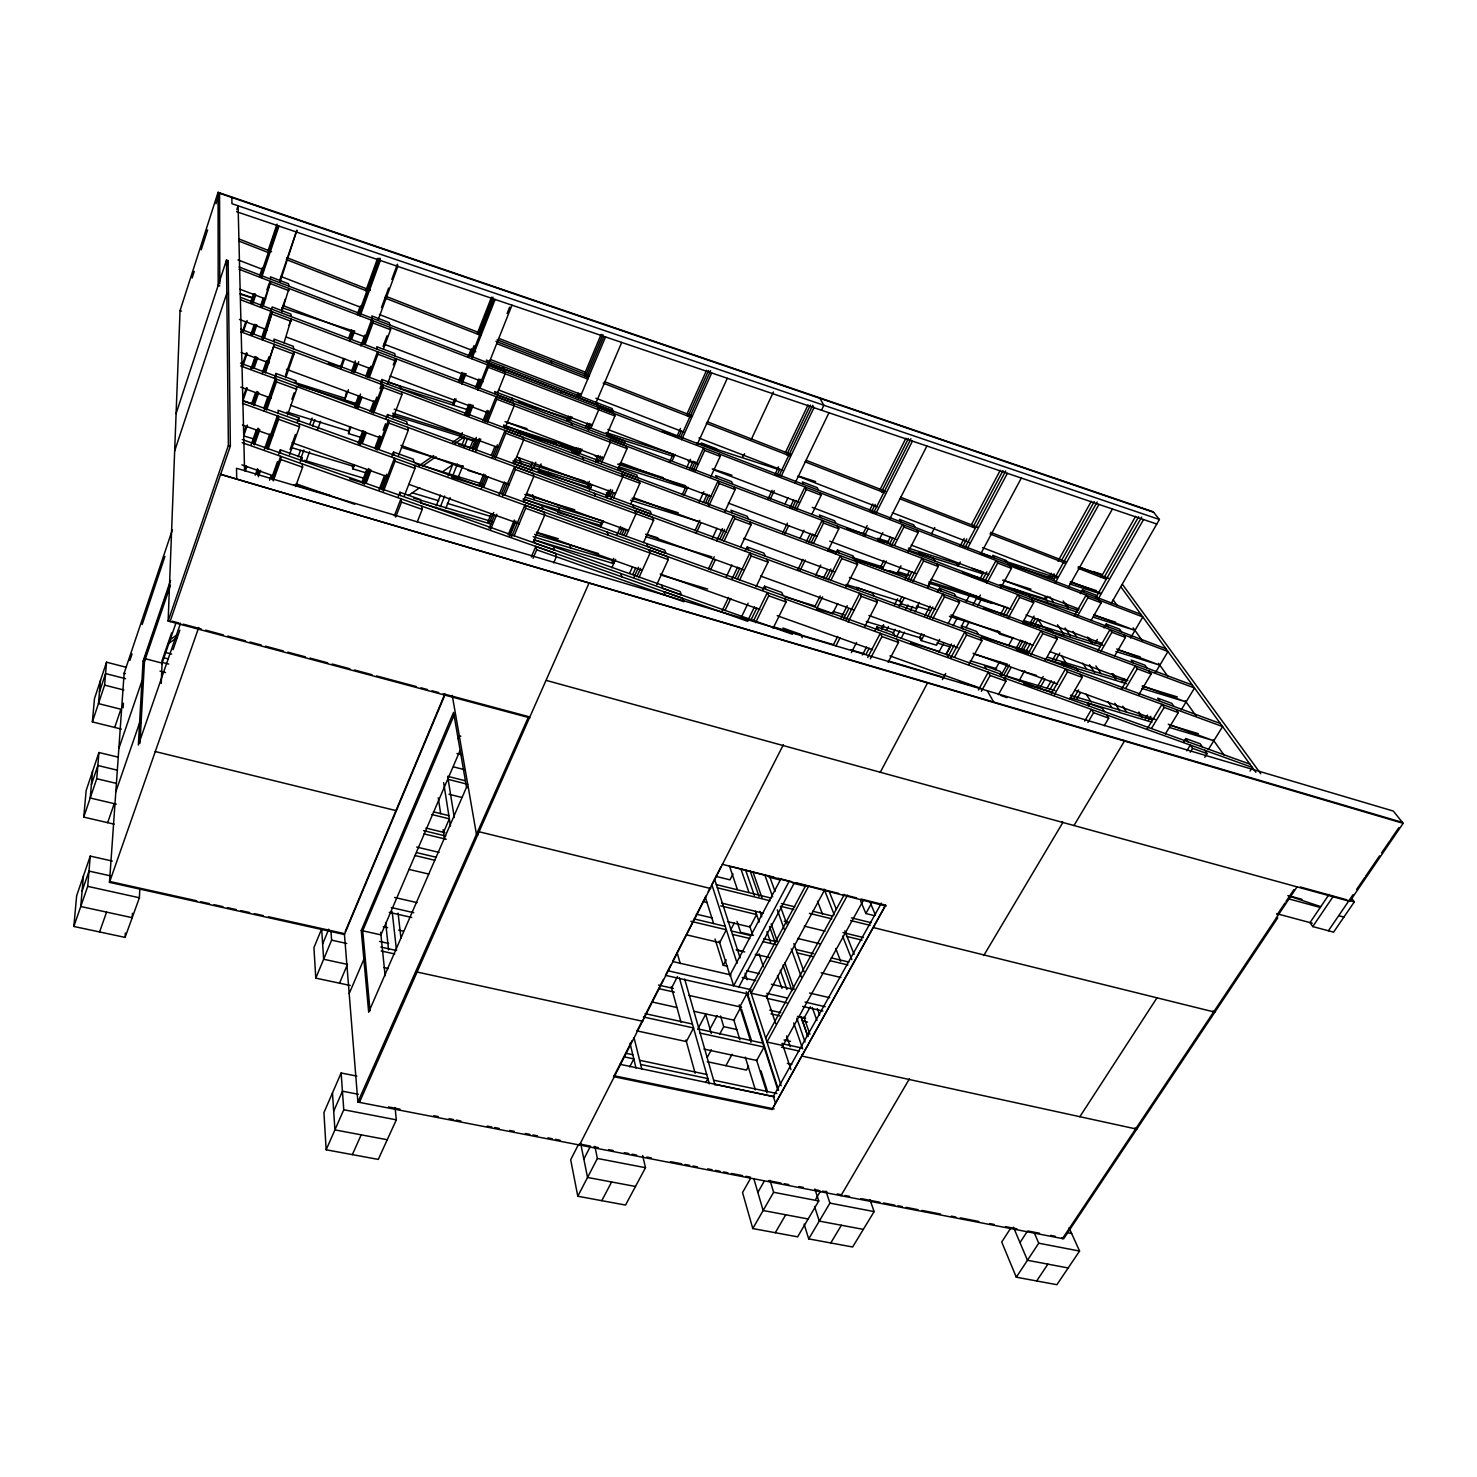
<?xml version="1.0" encoding="UTF-8"?>
<svg xmlns="http://www.w3.org/2000/svg" width="1477" height="1477" viewBox="0 0 1477 1477"><rect width="100%" height="100%" fill="white"/><g stroke="black" fill="none" stroke-linecap="round" stroke-linejoin="round"><path stroke-width="1.5" d="M170.077 620.635L170.058 621.595L230.357 446.036L228.123 260.635L226.479 260.1L176.077 413.652M529.929 717.877L168.138 621.078L180.046 310.65L218.079 192.305L1153.168 511.744L1159.39 519.498L1111.369 603.096M161.251 683.426L162.101 663.118L144.635 658.576L139.983 743.208M155.177 751.516L395.947 810.596M112.27 861.073L90.263 856.106L76.638 895.745L73.85 926.467L125.083 937.397L139.392 897.758L139.817 889.043M132.432 913.284L132.191 917.679L80.755 906.509L83.414 876.027M170.538 580.424L143.066 661.179L138.358 745.054L180.545 623.22M125.083 937.397L125.342 933.021M123.089 707.778L123.403 703.218M444.965 694.818L344.455 934.535L109.483 882.36L124.123 673.254L172.329 529.966M73.85 926.467L87.715 886.366L90.263 856.106M114.135 824.166L83.746 817.113L96.743 778.711L98.941 752.513L118.234 757.184M121.372 729.103L92.368 721.902L104.609 685.125L106.529 662.194L126.357 667.327M92.534 771.585L90.226 798.005L116.314 804.153M100.473 680.472L98.461 703.606L120.892 709.237L114.708 727.441M83.746 817.113L86.164 790.453L98.941 752.513M92.368 721.902L94.491 698.566L106.529 662.194M192.158 277.953L194.262 271.399M201.223 249.761L207.611 229.914M216.03 203.752L219.556 192.804L219.815 283.676M236.837 209.66L238.092 205.801L244.573 470.665M226.701 264.955L228.123 260.635M174.655 451.002L226.812 293.277L228.51 293.831M99.476 691.938L105.569 673.567L125.582 678.7M129.865 660.496L132.062 653.942M142.161 624.531L164.926 556.404M250.647 302.453L253.582 293.757M259.454 276.347L262.389 267.632M268.242 250.241L277.03 224.135M251.478 302.527L254.413 293.794M260.284 276.365L277.178 226.239M242.708 330.977L245.662 322.244M252.29 302.582L255.226 293.849M261.134 276.384L278.064 226.166M243.465 331.236L247.084 320.509M252.881 303.339L255.779 294.754M261.577 277.584L278.95 226.092M91.389 784.675L97.851 765.492L117.311 770.182M250.665 335.113L254.321 324.312M260.912 304.89L263.109 298.409M251.478 335.334L255.152 324.534M261.023 307.234L263.958 298.576M266.894 289.935L269.109 283.436M242.726 363.748L246.401 352.911M252.29 335.574L255.983 324.755M261.872 307.419L270.697 281.424L263.46 305.425M242.782 366.204L247.213 353.188M253.859 333.654L256.813 324.958M144.266 659.647L158.353 618.309M162.045 607.416L168.71 587.828M170.483 585.187L144.469 661.548L143.066 661.179M118.862 748.433L141.977 680.768L143.398 681.137M279.799 280.132L296.895 230.135L279.947 282.347M250.776 369.49L255.189 356.548M261.835 337.144L264.789 328.522M252.327 367.736L256.038 356.917M261.946 339.636L272.174 306.958L290.914 314.084L291.098 316.54M242.782 398.421L246.493 387.602M253.158 368.124L256.869 357.305M262.814 339.987L272.451 311.85L264.401 338.159M247.305 388.045L242.837 401.061L251.256 403.646M254.007 368.53L257.718 357.674M168.138 621.078L228.381 445.445L226.479 260.1M281.609 309.782L285.283 299.111M115.815 791.801L139.613 722.77L141.072 723.139M82.084 891.129L89.008 871.079L111.237 876.046M281.756 312.127L288.957 288.44M161.879 661.142L171.609 632.931M161.75 664.115L176.003 622.814M251.681 403.793L255.392 393.011M262.094 373.607L266.562 360.665M107.673 822.652L114.227 803.654M252.512 404.366L256.998 391.405M263.7 371.946L268.925 356.825M243.631 433.075L245.865 426.576M253.361 404.938L257.847 391.94M264.586 372.462L274.297 344.326L265.454 372.979M247.453 425.044L243.705 435.881L254.561 439.167M254.192 405.51L258.697 392.494M173.031 649.732L179.825 630.144M289.067 325.383L291.283 318.995L284.046 342.812M251.164 444.706L256.426 429.604M263.94 408.003L267.706 397.221M274.464 377.78L275.977 373.459L295.991 380.844L296.212 383.632M252.752 443.322L258.032 428.164M264.069 410.864L276.144 376.247L275.977 373.459M244.536 470.092L246.05 465.753M253.601 444.079L258.9 428.902M265.712 409.406L276.291 379.054L276.457 381.86L266.599 410.108M245.367 470.923L246.881 466.566M254.469 444.854L259.767 429.659M285.541 375.029L293.775 351.581L293.978 354.222L285.726 377.724M109.483 882.36L198.73 627.503M255.244 475.206L257.533 468.707M264.383 449.248L269.719 434.09M256.869 473.988L258.401 469.649M266.045 447.974L277.491 415.443M257.755 474.948L259.287 470.609M266.949 448.879L278.433 416.292L278.599 419.302L268.094 449.1M258.346 476.757L260.598 470.369M99.568 931.95L106.584 912.121M291.892 399.252L294.163 392.845M287.553 414.926L296.637 389.263L296.434 386.439M269.534 480.247L271.085 475.908M278.802 454.196L280.353 449.857L301.843 457.464L302.083 460.695M271.454 478.585L277.51 461.581M272.359 479.748L280.722 456.301L280.907 459.55L273.282 480.911M297.283 422.053L298.816 417.788L278.082 410.292L278.248 413.283M290.083 449.47L295.437 434.496M289.529 454.694L299.499 426.835L299.277 423.807M298.169 456.799L300.496 450.337M309.819 424.49L312.145 418.028M300.773 458.608L303.911 449.931M312.533 426.078L314.878 419.579M300.293 461.747L301.843 457.464M348.535 338.491L351.674 329.833M357.176 314.675L360.314 306.016M365.798 290.858L377.577 258.364M295.566 486.542L302.582 467.194L302.323 463.944M349.624 338.621L351.988 332.103M358.283 314.749L378.74 258.346M305.665 462.486L309.598 451.648M317.444 429.992L320.583 421.333M340.467 366.979L343.569 358.468M349.754 341.427L353.612 330.774M359.797 313.733L379.903 258.327L380.291 260.487L360.13 315.986M340.762 369.342L344.639 358.671M351.6 339.47L354.702 330.922M351.452 371.613L355.366 360.905M360.85 345.913L364.764 335.205M352.56 371.909L355.699 363.324M362.77 344.012L372.204 318.257L371.816 315.93L389.319 322.669L389.743 325.014M346.578 391.534L344.51 400.489L356.326 404.2M353.668 372.204L356.825 363.6M363.914 344.252L372.573 320.601L372.942 322.965L365.041 344.51M344.51 400.489L348.461 389.725M354.775 372.499L358.726 361.736M381.491 307.548L388.636 288.07M391.811 279.411L397.387 264.272L397.811 266.432L378.278 319.567M354.646 406.452L358.597 395.781M365.687 376.58L368.844 368.05M355.772 406.913L360.517 394.082M366.85 376.986L370.801 366.296M349.772 426.65L348.517 433.592L360.683 437.34M356.917 407.375L360.886 396.667M368.013 377.392L377.521 351.711L377.927 354.222L369.176 377.817M348.517 433.592L350.898 427.148M358.062 407.855L362.031 397.128M383.078 346.412L387.011 335.833M383.485 348.812L390.574 329.74L390.15 327.377M358.117 443.358L362.88 430.582M370.044 411.437L374.013 400.802M380.364 383.78L381.952 379.515L400.562 386.494L401.042 389.153M359.262 444.005L364.044 431.21M371.225 412.028L376.801 397.091M379.995 388.562L382.377 382.174L381.952 379.515M360.425 444.651L365.225 431.838M372.407 412.6L382.801 384.851L383.245 387.528L373.607 413.209M367.422 473.268L352.763 468.837L354.369 464.553M362.4 443.155L366.407 432.466M393.27 364.893L395.651 358.579L396.094 361.09L387.38 384.315M361.847 482.536L366.665 469.778M374.696 448.546L379.515 435.789M385.94 418.803L387.546 414.557L406.766 421.628L407.264 424.471M363.028 483.367L368.659 468.467M375.915 449.322L380.752 436.546M383.171 430.158L385.571 423.77M364.21 484.216L369.878 469.298M377.133 450.097L388.451 420.243L388.913 423.105L379.183 448.75M366.222 482.942L371.078 470.111M393.196 417.677L401.984 394.525L401.504 391.83M378.887 490.253L384.574 475.391M391.885 456.282L393.51 452.036L413.375 459.218L413.911 462.264M380.955 489.127L386.66 474.228M382.229 490.106L394.488 458.128L394.987 461.212L383.503 491.102M398.568 455.433L408.261 430.213L407.763 427.333M398.273 496.494L399.935 492.247L420.483 499.54L421.056 502.808M394.341 515.861L400.969 498.783L401.504 502.088L395.67 517.061M404.366 495.737L415 468.412L414.465 465.329M458.719 380.955L462.079 372.352M467.969 357.323L471.329 348.72M477.219 333.691L491.527 297.172M459.956 381.528L463.261 373.09M469.871 356.215L474.006 345.673M478.973 333.027L493.023 297.172M454.694 398.661L453.033 402.889L453.568 405.27L456.061 398.938M461.322 381.768L464.646 373.312M471.274 356.419L493.669 299.369M461.876 384.112L466.049 373.533M471.865 358.726L495.127 299.462M417.234 522.027L422.219 509.399L421.647 506.094M464.757 414.612L468.911 404.126M475.557 387.362L478.88 378.961M466.16 415L470.332 404.495M476.997 387.694L480.32 379.294M507.109 313.493L509.62 307.179M467.581 415.388L471.754 404.864M477.606 390.131L487.632 364.874L504.469 371.336L505.152 373.755L497.417 393.011M489.367 362.087L511.965 305.185M475.52 441.549L460.621 436.878L462.301 432.669M469.003 415.794L473.194 405.252M479.896 388.377L488.278 367.293L487.632 364.874M436.25 505.799L440.497 495.109M448.159 475.871L452.424 465.181M462.172 444.503L464.664 438.207M440.423 506.629L444.669 495.977M452.313 476.813L457.408 464.036M464.221 447.014L467.618 438.484M445.814 508.254L450.079 497.62M457.741 478.474L462.855 465.717M469.668 448.713L473.083 440.201M472.16 447.789L476.332 437.377M483.016 420.723L487.188 410.311M472.769 450.448L476.96 440.017M484.493 421.24L488.684 410.791M475.059 448.916L479.268 438.466M485.988 421.739L496.069 396.667L513.405 403.221L514.125 405.787L505.485 427.001M475.686 451.574L480.745 439.02M487.484 422.256L496.752 399.233L496.069 396.667M479.342 484.733L483.681 474.08M491.472 454.898L494.943 446.368M480.856 485.416L485.213 474.745M492.155 457.667L497.361 444.854M481.336 488.665L486.431 476.203M494.038 457.501L505.042 430.49L522.913 437.137L523.67 439.888L514.975 460.953M483.699 487.355L487.945 476.942M495.589 458.202L505.762 433.223L505.042 430.49M487.742 522.249L491.232 513.756M499.097 494.684L504.34 481.964M489.312 523.116L493.687 512.501M501.571 493.392L505.965 482.776M489.127 528.268L494.407 515.51M502.309 496.364L514.605 466.566L533.031 473.305L533.862 476.24L524.206 499.3M490.715 529.172L496.881 514.254M504.802 495.072L515.381 469.501L514.605 466.566M322.651 943.951L328.762 929.181M350.234 985.473L315.783 978.125L331.605 940.147L330.977 931.47M530.594 466.492L532.366 462.227M534.028 466.529L535.8 462.283M508.18 534.803L514.365 520.033M509.288 534.914L514.55 522.341M509.842 535.856L516.045 521.049M345.267 931.507L444.817 694.005M539.345 468.191L541.117 463.944M511.522 536.908L524.833 505.134L543.85 511.965L544.736 515.085L533.197 542.225M514.088 535.856L525.664 508.254L524.833 505.134M584.449 374.106L601.139 334.393M566.762 420.354L568.534 416.182M576.455 397.331L578.209 393.159M585.261 376.413L602.893 334.54M568.423 420.65L570.196 416.459M578.135 397.59L579.907 393.399M603.761 336.793L586.978 376.617L587.754 379.054L496.715 343.606M570.085 420.945L571.857 416.754M579.833 397.848L605.533 336.941M361.256 930.473L453.568 712.394L466.529 787.241L368.678 1012.207L361.256 930.473L380.937 934.867L460.03 750.556M339.525 983.184L347.483 964.407L323.648 959.238L321.654 928.941L313.936 947.625L315.783 978.125M362.714 930.787L454.196 714.923M575.051 451.814L576.805 447.697M585.594 427.093L587.348 422.976M595.877 403.092L621.706 342.424M531.295 556.995L535.8 546.435L555.444 553.358L556.386 556.7L553.69 562.94M576.75 452.276L578.504 448.159M587.311 427.518L589.065 423.382M533.068 558.251L536.686 549.795L535.8 546.435M577.581 454.805L580.221 448.602M588.16 430.01L590.818 423.807M458.11 738.574L459.292 735.786L460.842 736.192M349.181 993.615L363.877 959.256L365.354 959.57M458.128 738.703L459.31 735.915M580.166 453.217L581.938 449.063M590.782 428.367L598.757 409.72L597.871 407.264L613.989 413.505L614.912 415.96L606.733 434.903M595.84 460.141L597.65 455.931M595.803 461.839L598.517 455.525M587.569 485.564L589.397 481.354M597.594 462.375L600.345 456.042M588.437 488.259L590.265 484.031M600.327 460.787L602.154 456.559M590.228 488.832L592.074 484.604M601.25 463.427L610.426 442.269L609.484 439.648L626.063 445.962L627.042 448.583L617.921 469.372M443.506 832.345L449.359 818.849L431.709 814.492M356.806 1076.105L341.132 1073.004L323.925 1112.624L326.159 1149.789L378.278 1159.408L396.316 1119.843L395.079 1107.51M333.691 1111.221L342.442 1091.189L358.283 1094.272M606.087 496.401L608.819 490.161M607.047 497.731L610.703 489.404M609.835 496.364L612.586 490.106M610.795 499.171L613.546 492.893M326.159 1149.789L343.772 1109.744L341.132 1073.004M600.696 527.123L603.465 520.846M613.601 497.804L622.814 476.868L621.817 474.08L638.876 480.487L639.91 483.274L630.771 503.842M1276.442 917.586L1277.716 917.937L1063.625 1238.815L357.877 1102.082L528.231 717.434M617.054 534.674L620.709 526.458M619.989 533.769L622.74 527.566M621.909 534.674L624.679 528.471M611.829 562.534L613.693 558.398M623.866 535.616L626.636 529.394M611.866 567.759L615.614 559.377M625.823 536.539L636.033 513.701L634.962 510.747L652.52 517.227L653.628 520.199L643.492 542.613M352.338 1154.626L361.2 1134.834M676.761 436.749L680.491 428.441M687.008 413.911L706.578 370.302M678.7 437.044L681.506 430.822M688.042 416.256L708.591 370.505M669.413 462.356L673.161 454.03M680.639 437.358L710.622 370.69M672.275 460.621L675.081 454.362M681.672 439.758L711.711 372.979M629.682 573.168L632.451 567.057M632.821 574.313L635.608 568.165M633.891 577.489L638.544 567.242M636.845 576.584L640.593 568.368M686.694 467.637L690.479 459.329M697.089 444.78L727.293 378.278M638.876 577.747L650.12 553.026L648.994 549.869L667.087 556.423L668.269 559.598L656.767 584.615M689.353 469.335L693.045 461.23M691.347 469.834L695.039 461.71M682.208 494.74L685.919 486.616M693.341 470.332L703.55 447.956L704.658 450.448L720.167 456.411L710.585 477.182M684.183 495.293L687.894 487.133M695.353 470.831L704.658 450.448M699.101 502.106L703.883 491.73M703.292 502.512L707.132 494.241M705.378 503.122L709.218 494.832M694.965 530.741L699.784 520.347M707.483 503.731L718.062 480.874L719.244 483.514L735.158 489.552L724.635 512.021M696.073 533.474L700.892 523.08M708.609 506.426L719.244 483.514M744.63 453.734L742.433 457.261M751.35 439.315L773.431 391.996M712.209 538.57L716.991 528.36M716.64 540.822L722.382 528.581M719.742 539.567L724.542 529.357M708.406 569.033L714.203 556.755M721.902 540.379L733.478 515.805L734.715 518.63L751.091 524.741L740.549 546.859M710.548 569.9L715.385 559.654M724.081 541.191L734.715 518.63M726.186 577.045L731.927 564.971M774.65 475.114L778.582 466.843M785.469 452.387L808.085 404.883M776.828 475.446L779.801 469.243M786.687 454.768L810.356 405.123M768.151 498.598L772.102 490.309M779.025 475.816L812.645 405.363L813.956 407.689L781.222 476.166M731.853 579.224L737.614 567.15M745.313 551.032L747.233 547.007L763.96 553.155L765.308 556.146M770.311 498.986L774.28 490.696M735.048 578.209L739.866 568.128M721.791 611.552L728.567 597.41M737.281 579.224L749.873 552.97L751.184 555.98L768.022 562.146L756.058 586.812M724.967 610.61L730.801 598.462M739.534 580.258L751.184 555.98M821.47 410.237L823.852 405.252L819.901 398.328M785.118 503.731L788.109 497.527M795.088 483.053L828.948 412.766M789.77 507.996L793.647 499.964M792.004 508.531L795.9 500.5M741.122 617.663L748.082 603.262M782.552 533.215L787.426 523.172M794.257 509.085L804.983 486.967L806.276 489.515L821.175 495.238L812.092 513.774M784.767 533.825L788.681 525.775M796.509 509.657L806.276 489.515M748.507 619.14L754.507 606.789M762.52 590.32L764.532 586.203L781.721 592.425L783.161 595.6M750.851 620.303L756.889 607.933M753.215 621.485L767.338 592.572L768.742 595.766L786.059 602.007L773.025 628.39M755.596 622.666L768.742 595.766M799.999 538.477L804.023 530.243M806.331 541.597L810.356 533.419M808.676 542.262L812.701 534.065M797.875 569.605L802.934 559.34M811.021 542.927L822.154 520.347L823.538 523.043L838.807 528.821L827.785 550.976M800.202 570.325L805.279 560.041M813.402 543.591L823.538 523.043M815.747 575.144L820.769 565.082M823.409 578.135L827.415 570.104M835.447 554.078L837.459 550.053L853.023 555.887L854.518 558.731M825.828 579.002L830.868 568.959M815.156 606.013L820.197 595.951M828.265 579.87L840.376 555.721L841.835 558.583L857.509 564.436L846.044 587.052M822.615 596.856L816.541 608.949L832.511 613.767L837.717 603.502M830.702 580.738L841.835 558.583M869.695 510.174L872.796 504.008M880.052 489.625L905.918 438.207M871.079 512.63L875.215 504.395M881.455 492.026L908.429 438.484M863.085 533.64L867.165 525.572M873.258 513.461L910.94 438.761M864.433 536.151L868.531 528.064M875.676 513.904L912.435 441.106M878.704 540.693L882.803 532.625M889.985 518.538L926.891 446.017M840.967 617.995L847.226 605.718M843.515 618.992L848.74 608.746M833.471 644.655L837.681 636.439M846.063 620.008L859.706 593.311L861.276 596.339L877.375 602.247L864.876 626.433M578.301 1144.841L570.676 1159.74L577.802 1196.241L625.546 1205.066L645.504 1167.698L642.643 1155.568M613.472 1077.028L632.138 1040.546M637.325 1030.392L642.495 1020.256L642.772 1021.309L417.234 972.069L417.086 971.017M643.547 1018.225L663.376 979.417M670.687 965.127L665.462 975.337L748.728 994.169M672.773 961.047L706.172 895.708M708.258 891.628L710.345 887.548L710.677 888.545L479.397 831.828L479.231 830.812M711.397 885.498L720.776 867.147M887.197 543.241L890.262 537.259M835.964 645.8L840.025 637.898M848.112 622.057L861.276 596.339M889.671 543.831L892.736 537.85M883.948 560.411L880.883 566.393L882.304 569.033L896.927 573.611L900.97 565.783M891.129 546.416L902.392 524.446L903.887 527.031L918.196 532.514L908.06 552.084M882.304 569.033L886.422 561.038M894.637 545.031L903.887 527.031M629.682 1066.911L633.818 1058.898L624.919 1057.015M671.555 988.021L677.463 976.555M583.84 1159.094L589.674 1147.758M732.998 873.959L729.952 879.849L715.92 876.378M851.343 652.631L856.549 642.55M577.802 1196.241L597.391 1158.448L594.843 1146.281M862.365 655.031L866.556 646.981M874.901 630.901L877.006 626.876L893.437 632.821L895.117 636.033M866.076 654.256L869.215 648.2M905.124 579.224L909.352 571.101M881.344 628.814L883.468 624.734M881.677 629.442L883.8 625.362M894.416 604.979L897.628 598.813M931.562 533.677L934.756 527.547M907.709 579.926L911.955 571.784M867.682 657.505L880.292 633.301L881.972 636.532L898.496 642.477L888.083 662.268M901.819 596.93L899.696 600.991L901.21 603.779L916.165 608.395L919.322 602.413M910.312 580.627L922.017 558.214L923.587 560.946L938.246 566.485L927.741 586.443M870.359 658.76L881.972 636.532M886.329 630.679L888.452 626.617M899.087 606.253L901.21 602.191M730.543 930.215L734.364 922.885M901.21 603.779L904.404 597.668M912.934 581.347L923.587 560.946M893.087 633.393L895.228 629.331M905.881 609.004L908.004 604.942M727.533 966.327L723.268 965.349L726.149 959.865M896.613 636.809L899.825 630.734M910.478 610.426L912.62 606.364M601.785 1200.672L611.607 1181.988M901.192 638.193L904.404 632.119M915.094 611.847L918.288 605.755M927.907 587.514L930.048 583.452M697.698 1029.414L705.692 1014.256L711.305 1033.402M780.687 879.24L730.173 974.765L733.644 985.768L788.773 881.991M959.939 546.453L964.186 538.422M971.608 524.39L1000.28 470.24M924.787 615.946L930.03 606.05M937.36 592.203L939.464 588.252L954.4 593.846L956.081 596.708M962.524 546.915L966.789 538.883M973.177 526.827L1002.994 470.609M927.445 616.851L932.707 606.955M965.146 547.376L1005.708 470.96M710.012 1029.007L717.176 1015.548M921.703 633.651L919.58 637.621L921.186 640.575L936.547 645.209L939.667 639.375M930.141 617.792L942.788 593.976L944.468 596.856L959.478 602.468L948.012 623.829M960.272 561.962L958.13 565.986L956.598 563.476M967.767 547.856L1007.369 473.342M921.186 640.575L924.362 634.612M932.818 618.715L944.468 596.856M738.869 986.95L794.091 883.338M707.261 1057.44L711.342 1049.778M719.576 1034.38L723.712 1026.644L720.499 1015.973M981.559 552.306L1021.327 478.068M739.829 1006.852L746.9 993.67M805.537 885.831L747.584 993.892L778.582 1090.266M740.882 1007.074L733.866 1020.164L739.903 1039.753M808.658 886.108L751.147 993.19L766.748 996.735L824.775 889.652M705.766 1082.549L707.889 1078.598L640.649 1064.455M938.966 651.985L943.323 643.898M953.127 625.694L957.484 617.608M966.18 601.416L969.447 595.36M979.842 579.224L983.054 573.242M982.537 579.833L986.839 571.857M880.292 772.268L927.722 682.596M985.233 580.461L996.033 560.485L997.695 563.069L1011.45 568.368L1000.815 587.883M946.037 654.071L951.483 643.99M946.129 654.662L950.505 646.575M961.416 626.377L964.684 620.303M973.417 604.148L976.703 598.093L975.152 595.526M725.909 1065.692L732.094 1054.264M992.304 603.502L978.217 599.09L980.377 595.083M986.876 583.083L997.695 563.069M947.736 657.154L954.308 645.024M965.921 627.762L969.207 621.706M977.959 605.552L981.226 599.496M950.56 658.225L964.832 631.916L966.604 634.962L982.002 640.612L968.986 664.41M942.381 679.568L945.686 673.494M954.493 657.265L966.604 634.962M748.525 1066.283L746.457 1070.087L707.28 1061.705M765.695 1038.091L844.401 894.416M1000.668 614.137L1004.895 606.438M847.558 895.154L766.969 1042.024L782.976 1045.531L863.288 900.49M1003.437 614.967L1007.665 607.25M1006.206 615.798L1017.875 594.585L1019.647 597.336L1033.715 602.671L1022.675 622.555M1007.942 618.586L1019.647 597.336M978.402 689.999L988.242 672.22L990.125 675.469L1005.948 681.155L998.378 694.707M981.356 691.31L990.125 675.469M995.221 669.653L999.671 661.622M1008.588 645.541L1013.056 637.51M804.171 1017.911L810.338 1006.816M1049.095 577.249L1051.31 573.242M1057.975 561.242L1091.3 501.257M1051.882 577.729L1054.116 573.722M1061.908 559.709L1094.217 501.645M874.366 915.629L865.854 913.524L871.135 904.016M1053.581 580.221L1097.134 502.014M1000.538 676.3L1006.132 666.256M1016.194 648.2L1020.681 640.169M1029.617 624.106L1034.085 616.075M1003.862 674.952L1009.456 664.927M1018.41 648.865L1022.878 640.852M1031.832 624.789L1035.192 618.771M1046.085 599.2L1047.728 596.265M1055.28 582.732L1098.962 504.414M1005.431 677.592L1011.043 667.549M1020.016 651.486L1025.629 641.443M1034.602 625.362L1037.962 619.343L1040.916 620.266M881.4 903.13L773.339 1096.469L775.425 1103.042M1023.044 650.378L1027.438 642.532M1025.961 651.32L1030.355 643.474M861.017 899.013L885.628 905.179L772.065 1109.504L614.377 1076.807L614.137 1075.736M772.065 1109.504L885.628 905.179M1027.77 654.256L1040.99 630.661L1042.854 633.559L1057.274 638.95L1045.31 660.071M1068.609 587.015L1112.421 508.993M1030.688 655.234L1042.854 633.559M1019.056 680.749L1024.706 670.706M1080.352 593.699L1082.475 589.932L1095.657 595.009L1097.485 597.613M750.408 1178.646L742.543 1192.548L752.79 1228.55L797.617 1236.84L818.756 1200.967L814.879 1188.985M1074.296 615.946L1086.093 595.139L1087.921 597.76L1101.159 602.838L1091.041 620.543M1037.519 686.528L1043.205 676.521M1052.307 660.477L1055.723 654.459M1077.158 616.703L1087.921 597.76M1100.845 577.544L1135.628 516.304M1040.51 686.99L1045.033 679.032M1055.224 661.124L1059.747 653.148M1103.744 578.042L1138.638 516.728M1095.38 598.37L1141.647 517.153M757.849 1192.419L764.052 1181.526M1046.75 688.744L1051.31 680.749M1098.279 598.905L1143.549 519.553M1049.796 689.833L1054.375 681.82M1051.329 693.636L1065.489 668.878L1067.465 671.961L1082.235 677.371L1069.773 698.916M1054.338 694.855L1067.465 671.961M752.79 1228.55L773.616 1192.29L769.997 1180.289M1095.122 643.252L1097.337 639.393M1103.965 627.873L1106.181 624.033L1119.64 629.147L1121.578 631.898M1097.762 650.729L1110.002 629.534L1111.923 632.285L1125.456 637.418L1114.526 656.194M1073.982 697.882L1078.579 689.944M1100.753 651.597L1111.923 632.285M1076.955 698.769L1080.407 692.805M775.296 1232.704L785.727 1214.777M1130.551 637.99L1142.829 616.961L239.089 269.257M1084.672 721.09L1091.485 709.44L1093.589 712.708L1108.71 718.154L1104.224 725.742M1087.884 722.438L1093.589 712.708M815.821 1199.084L820.492 1191.127M1121.708 682.559L1124.015 678.645M1121.375 689.427L1135.259 665.869L1137.29 668.786L1151.137 673.955L1138.638 694.984M1125.696 688.448L1137.29 668.786M869.935 1199.675L874.126 1211.602L852.635 1246.994L808.713 1238.889L829.926 1203.109L825.975 1191.145M983.756 955.527L1062.868 822.467L1062.314 821.526M1155.236 672.921L1167.975 651.523L240.973 299.905M1073.964 825.532L1124.348 741.251L1123.757 740.328M830.776 1242.951L841.392 1225.245M1145.321 718.819L1147.574 715.053M1148.552 720.038L1150.805 716.271M1147.26 728.789L1161.993 704.326L1164.153 707.409L1178.314 712.616L1165.298 734.032M1151.635 728.161L1164.153 707.409M1181.286 709.809L1194.524 688.005L240.751 331.79M1183.446 742.377L1185.791 738.555L1200.192 743.762L1202.481 747.011M1186.788 750.833L1190.333 745.073L1192.604 748.359L1207.097 753.584L1204.789 757.313M1190.24 752.218L1192.604 748.359M1208.352 749.541L1222.605 726.573L240.585 365.945M1250.059 771.049L1252.348 767.431L242.431 403.313M1079.835 1116.741L1156.879 997.99M1010.194 1228.975L1001.72 1242.009L1016.287 1277.199L1056.886 1284.695L1079.576 1251.056L1069.053 1227.756M1019.979 1242.6L1027.401 1231.264M1016.287 1277.199L1038.737 1243.209L1034.509 1233.424M1277.125 914.798L1285.008 902.964M1286.005 901.487L1293.852 889.708M1297.046 886.865L1062.443 1238.649L1061.963 1237.597M1036.669 1280.965L1047.895 1264.146M1329.078 894.416L1310.007 922.608L1312.758 926.577L1333.583 932.153L1354.317 901.875L1351.603 898.164M1312.758 926.577L1333.177 896.465M1328.395 930.768L1353.006 894.73M1356.551 889.542L1364.711 877.596M1365.505 876.433L1379.592 855.811M1381.623 852.857L1389.839 840.819M1390.706 839.527L1398.793 827.711M546.508 680.472L1349.793 901.376L1403.15 823.317L1393.309 811.058L236.523 468.283L236.708 479.083M169.837 639.873L177.369 634.612M418.6 466.086L433.666 455.544M452.516 442.38L461.932 435.807M167.843 643.99L177.295 637.399M422.828 465.92L436.047 456.688M454.934 443.506L464.369 436.915M408.409 495.57L419.726 487.687M442.361 471.92L453.679 464.036M387.251 1139.746L334.928 1129.887L332.473 1092.925M635.479 1186.474L587.551 1177.446L580.627 1143.253M808.141 1218.987L763.147 1210.512L753.805 1178.609M863.325 1229.381L819.273 1221.091L814.547 1206.395M1068.185 1267.968L1027.457 1260.287L1013.444 1227.165M343.772 1109.744L396.316 1119.843M597.391 1158.448L645.504 1167.698M773.616 1192.29L818.756 1200.967M829.926 1203.109L874.126 1211.602M1038.737 1243.209L1079.576 1251.056M388.525 1106.938L399.935 1109.153M433.758 1115.726L438.263 1116.594M449.119 1118.698L453.605 1119.566M456.301 1120.083L460.806 1120.969M487.262 1126.102L491.749 1126.969M494.629 1127.523L499.134 1128.41M509.713 1130.459L514.199 1131.327M525.406 1133.505L529.911 1134.373M532.939 1134.964L537.462 1135.831M547.856 1137.844L552.343 1138.73M555.481 1139.339L560.005 1140.207M590.542 1146.134L579.279 1143.955L579.482 1145.044L783.345 744.759M593.809 1146.761L598.314 1147.647M608.561 1149.623L613.066 1150.509M624.328 1152.688L628.833 1153.555M632.138 1154.202L636.642 1155.088M646.852 1157.063L651.357 1157.931M670.466 1161.642L681.728 1163.821M685.143 1164.485L689.648 1165.353M693.008 1166.018L697.513 1166.885M707.668 1168.861L712.172 1169.729M715.551 1170.393L720.056 1171.261M723.435 1171.926L727.939 1172.793M731.337 1173.44L742.599 1175.637M745.959 1176.283L750.482 1177.169M768.502 1180.658L780.927 1183.077M784.269 1183.723L788.773 1184.591M798.946 1186.566L803.433 1187.434M814.676 1189.613L819.181 1190.48M822.56 1191.145L827.065 1192.013M837.164 1193.97L841.65 1194.856M845.102 1195.521L849.607 1196.388M860.906 1198.586L879.867 1202.26M883.504 1202.961L894.804 1205.158M897.85 1205.749L902.355 1206.617M906.103 1207.355L918.085 1209.681M921.906 1210.42L940.572 1214.039M951.28 1216.125L955.785 1216.993M960.308 1217.86L978.789 1221.461M989.682 1223.565L994.206 1224.451M1005.486 1226.63L1017.007 1228.864M1028.084 1231.024L1039.494 1233.221M1050.682 1235.4L1055.224 1236.286M1067.132 1232.612L1071.637 1233.498M613.989 1075.699L774.133 1108.932M619.897 1064.289L774.446 1096.691M714.813 1084.358L773.893 1096.765M626.137 1053.323L632.802 1054.726M639.615 1060.283L706.708 1074.444M713.613 1080.185L776.939 1093.515M787.352 1063.366L791.783 1064.326M636.864 1030.854L686.38 1041.58L693.544 1027.955L643.381 1016.97M703.938 1049.076L756.704 1060.468L764.052 1047.064L700.153 1033.106M1136.81 1129.13L802.011 1056.092L801.642 1055.04M383.891 967.546L388.359 968.524M87.715 886.366L139.392 897.758M331.605 940.147L346.763 943.489M381.232 950.985L394.71 953.957M723.712 1026.644L736.82 1029.543M784.065 1039.956L790.49 1041.377M782.348 1043.741L802.306 1048.135M645.154 1013.647L692.436 1024.041M699.009 1029.155L762.797 1043.131M781.444 1047.156L799.205 1051.052M109.556 881.455L196.773 900.822M200.632 901.69L209.568 903.666M214.036 904.663L222.99 906.656M227.458 907.635L236.394 909.629M240.862 910.626L249.798 912.601M254.266 913.598L263.22 915.592M268.334 916.719L344.381 933.612L357.877 1102.082M379.626 941.458L388.617 943.452M651.966 1001.96L676.521 1007.425M694.375 1011.394L734.567 1020.312M380.826 947.052L396.501 950.523L392.18 911.789M658.465 985.067L673.42 988.427M769.775 1010.157L780.724 1012.631M797.469 1016.398L805.703 1018.262M383.189 926.651L387.639 927.648M398.661 930.122L403.258 931.175M658.779 988.63L674.454 992.138M688.965 995.406L741.583 1007.24M770.994 1013.85L779.782 1015.825M802.528 1020.939L807.587 1022.084M389.245 912.361L411.714 917.475M766.692 998.249L786.909 1002.846M802.639 1006.428L822.874 1011.025M391.313 907.543L413.782 912.694M667.881 970.74L751.073 989.738M766.803 993.338L787.038 997.972M805.039 1002.071L825.274 1006.705M394.617 897.462L417.031 902.632M672.718 961.527L731.023 974.968M742.248 977.534L755.707 980.636M771.4 984.254L793.832 989.424M809.525 993.042L829.705 997.695M746.679 970.758L759.363 973.712M821.138 972.845L840.948 977.479M408.981 869.399L428.718 874.052M686.454 934.83L719.65 942.658L726.352 929.772L690.885 921.316M736.561 949.803L743.06 951.336M756.058 954.4L769.037 957.447M736.155 949.914L744.722 951.927M755.319 954.419L759.621 955.434M732.481 934.387L749.836 938.504M762.87 941.606L775.887 944.708M795.992 949.489L813.605 953.68M831.219 957.871L848.832 962.044M797.211 952.905L812.664 956.579M830.314 960.77L847.946 964.943M416.699 847.041L439.112 852.414M696.332 914.134L711.988 917.9M727.644 921.648L750.021 927.021L756.575 914.558L720.721 905.863M797.635 938.449L819.809 943.766M416.68 852.617L436.435 857.325M694.282 918.952L725.262 926.356M96.743 778.711L116.388 783.401M753.418 935.384L740.605 932.319L737.005 921.408M414.945 855.515L434.736 860.242M731.373 930.953L750.87 935.606M763.867 938.707L776.865 941.809M423.548 830.628L445.722 836.019M721.828 903.13L763.424 913.248M843.016 932.596L863.38 937.544M423.991 833.896L446.22 839.287M702.775 901.505L707.261 902.595M784.287 921.279L788.736 922.35M804.3 926.134L825.034 931.156M846.524 936.381L862.07 940.147M1214.851 1012.151L873.129 927.501M780.373 906.232L793.795 909.518M809.433 913.358L831.791 918.842M478.123 834.745L476.462 834.339L452.239 695.335M425.893 828.043L444.928 832.696M433.444 811.815L448.86 815.618M716.327 884.594L771.086 898.071M851.454 917.863L871.061 922.682M717.379 887.806L770.034 900.748M781.444 903.555L794.829 906.841M812.682 911.217L832.751 916.146M850.567 920.54L870.211 925.359M448.971 794.238L461.969 797.488M731.189 866.537L773.726 877.172M778.194 878.298L791.617 881.658M796.103 882.766L838.622 893.419M843.109 894.527L856.531 897.887M886.052 906.176L722.235 864.285M768.945 877.172L779.819 879.904M792.872 883.154L805.925 886.422M447.66 776.311L465.015 780.705M448.14 779.358L467.711 784.305M466.529 787.241L468.135 787.647M453.679 766.914L464.738 769.739M104.609 685.125L123.828 690.017M124.123 673.254L125.453 673.604M160.033 671.13L165.553 672.57M456.965 753.51L461.396 754.655M163.67 657.69L168.101 658.853M162.064 662.342L168.729 664.059M165.036 652.336L171.664 654.071M1276.7 913.672L1312.278 923.217M172.274 621.226L178.957 623.017M183.093 624.125L201.167 628.962M205.598 630.144L223.359 634.907M227.809 636.089L245.551 640.852M250.001 642.033L261.374 645.08M265.546 646.188L283.289 650.951M287.738 652.132L305.499 656.896M309.93 658.077L327.691 662.841M332.14 664.022L349.901 668.786M354.332 669.967L372.093 674.731M376.524 675.912L416.496 686.62M420.927 687.802L427.591 689.593M432.022 690.774L438.687 692.547M443.137 693.747L529.006 716.733M1338.716 915.666L1343.904 917.069M1288.609 895.671L1301.957 899.308M1289.236 899.013L1320.346 907.487M1300.203 886.975L1346.895 899.825M1354.317 901.875L1349.11 900.435L1349.793 901.376M1402.411 822.412L220.35 474.283L1403.15 823.317M293.609 484.641L331.199 495.774M742.654 617.737L749.282 619.712M773.616 626.913L833.36 644.637M851.066 649.88L864.34 653.813M888.674 661.031L941.791 676.761M959.478 682.005L974.968 686.602M536.409 532.163L558.269 538.736M349.754 478.88L365.151 483.496M413.56 498.044L492.764 521.824M534.563 534.36L598.573 553.58M999.855 674.066L1054.984 690.627M1070.437 695.261L1152.042 719.761M1169.673 725.059L1198.345 733.663M228.381 445.445L230.357 446.036M420.668 503.011L491.25 524.169M533.16 536.723L612.715 560.577L613.712 563.623L534.452 539.917M661.271 575.125L707.686 589.046M1023.746 683.777L1052.473 692.399M1070.16 697.698L1151.931 722.198M1169.599 727.515L1213.817 740.752L1168.27 724.21M292.409 447.845L354.148 466.529M784.545 596.763L815.452 606.105M833.139 611.46L844.179 614.801M866.26 621.485L921.482 638.193M936.935 642.864L950.191 646.889M974.488 654.237L1007.628 664.262M1021.844 670.983L1036.614 675.451M304.299 460.307L364.025 478.29M412.268 492.82L438.78 500.795M447.365 503.38L491.583 516.71M910.497 642.827L939.224 651.468M970.149 660.791L996.68 668.767M415.351 463.538L483.736 484.474M525.609 497.306L602.782 520.956M646.815 534.434L657.819 537.813M981.448 636.938L1029.875 651.763M1047.488 657.173L1126.729 681.432M1142.146 686.159L1177.372 696.959M451.851 477.348L482.628 486.764M524.187 499.466L601.508 523.116M619.158 528.526L623.571 529.874M645.634 536.613L711.803 556.866M1016.213 649.972L1027.254 653.332M1044.904 658.742L1126.508 683.703M1141.961 688.43L1186.068 701.926L1142.921 685.956M557.697 512.316L601.342 525.664L600.419 522.784M468.098 470.425L481.244 474.468M1013.85 638.47L999.431 634.039L997.713 631.233M524.852 494.481L574.719 509.787M286.944 412.046L348.627 431.062M401.486 447.365L463.169 466.381M815.23 574.959L824.037 577.673M846.026 584.449L901.007 601.416M916.405 606.161L929.605 610.223M949.416 616.334L1000.003 631.934M538.219 471.514L590.929 487.927M606.308 492.727L610.703 494.093M630.476 500.241L698.566 521.455M1023.653 622.759L1036.836 626.857M1045.624 629.59L1100.531 646.704M1115.91 651.486L1159.851 665.185L1116.686 648.975M298.243 385.405L357.6 403.996M392.771 415.037L474.117 440.534M854.168 559.672L882.711 568.627M889.302 570.676L906.86 576.196M928.811 583.064L1005.652 607.158M514.458 459.236L584.91 481.244M458.59 444.226L476.111 449.691M514.624 461.71L590.209 485.287M632.008 498.34L678.22 512.759M984.033 608.173L1006.04 615.023M1023.635 620.525L1102.857 645.227M1118.255 650.046L1140.244 656.896M294.126 382.266L344.51 398.088M392.716 413.209L460.621 434.515M827.877 549.758L834.468 551.826M852.081 557.364L882.895 567.02M898.311 571.857L909.315 575.31M929.125 581.532L977.534 596.726M524.464 434.607L580.35 452.331M617.626 464.166L685.642 485.748M970.795 576.233L986.138 581.107M1001.498 585.981L1078.265 610.333M1093.626 615.207L1115.56 622.168M571.525 451.814L578.966 454.178M618.531 466.714L686.657 488.296M702.037 493.17L706.431 494.573M1029.506 596.948L1077.859 612.272M1093.238 617.146L1135.001 630.384L1094.106 614.801M328.448 363.157L341.63 367.348M387.749 382.063L453.642 403.073M846.875 528.471L864.451 534.083M877.633 538.293L888.619 541.782M908.392 548.096L958.924 564.214M972.106 568.405L983.091 571.913M399.529 388.063L468.061 409.886M505.023 421.665L527.067 428.681M877.818 540.397L884.372 542.502M908.466 550.164L982.888 573.87M1002.588 580.147L1031.038 589.212M506.242 426.539L576.344 448.805L577.156 451.334M518.335 431.635L556.017 443.598M560.06 444.891L575.79 449.876M595.194 456.042L599.976 457.556M619.343 463.704L663.265 477.662M962.672 572.707L980.47 578.356M1000.04 584.578L1046.196 599.237M180.046 310.65L181.505 311.112M518.169 402.076L566.171 417.566L566.946 419.948M606.105 432.558L671.777 453.734M980.47 553.229L993.596 557.457M1004.545 561.002L1057.089 577.932M1070.216 582.16L1096.488 590.634M606.955 434.958L672.755 456.153M688.097 461.082L692.491 462.504M712.228 468.855L731.964 475.206M1008.329 564.177L1054.393 579.021M1069.754 583.95L1100.457 593.846M219.815 285.947L218.19 285.412L218.079 192.305M240.216 293.628L253.324 297.892M1093.017 571.507L1101.787 574.368M240.234 294.145L253.342 298.428M281.756 307.678L352.966 330.885M661.899 431.524L678.054 436.786M696.849 442.897L778.453 469.483M799.722 476.425L815.599 481.594M1078.118 567.113L1102.211 574.959M1287.87 895.653L1320.623 906.601M236.597 211.709L1156.786 524.04M1159.39 519.498L231.944 203.697L231.834 197.493M219.556 193.284L1153.629 512.316M241.914 464.867L274.445 476.24M296.139 483.81L354.702 504.266M536.686 549.795L683.925 601.73L682.651 598.333L663.985 591.705L665.204 595.102M553.58 546.693L534.028 539.788L534.914 543.111L554.521 550.016L553.58 546.693L680.158 591.594L681.395 594.954L662.785 588.326L661.567 584.984M242.283 439.537L792.447 634.261M242.173 442.675L747.768 621.337M280.907 459.55L302.582 467.194M401.504 502.088L422.219 509.399M537.148 532.939L642.237 570.362M242.413 425.007L272.71 435.807M292.188 442.749L387.399 476.702M409.037 484.419L519.406 523.781M660.164 573.981L759.861 609.521M777.197 615.706L872.556 649.714M889.911 655.899L980.931 688.356M1000.427 695.316L1006.945 697.642M525.664 508.254L668.269 559.598M278.599 419.302L299.499 426.835M394.987 461.212L415 468.412M542.114 505.743L523.19 498.931L524.021 502.032L542.982 508.845L542.114 505.743L664.742 550.127L665.924 553.266L647.868 546.712L646.741 543.573M242.56 400.396L1249.967 764.163M240.788 387.177L271.085 398.181M290.563 405.252L381.454 438.281M400.913 445.352L509.122 484.678M645.578 534.268L743.171 569.734M760.526 576.03L853.78 609.927M868.956 615.447L957.89 647.757M973.066 653.277L1057.661 684.017M1074.998 690.313L1155.254 719.484M526.569 493.65L628.463 530.631M515.381 469.501L653.628 520.199M531.406 467.507L513.073 460.787L513.848 463.667L532.218 470.406L531.406 467.507L650.342 511.319L651.431 514.273L633.91 507.793L632.858 504.857M276.457 381.86L296.637 389.263M388.913 423.105L408.261 430.213M516.655 456.891L615.54 493.41M240.529 363.157L1220.353 723.49M241.157 352.56L269.183 362.936M286.446 369.305L376.986 402.778M394.23 409.166L497.731 447.42M633.615 497.657L726.407 531.978M743.669 538.348L834.302 571.857M849.423 577.452L935.735 609.355M950.837 614.949L1032.848 645.264M1050.11 651.652L1127.8 680.38M521.381 431.69L503.602 425.062L504.322 427.776L522.138 434.404L521.381 431.69L636.827 474.948L637.842 477.699L620.838 471.311L619.842 468.56M505.762 433.223L639.91 483.274M274.464 346.947L293.978 354.222M383.245 387.528L401.984 394.525M507.368 422.404L603.41 458.442M240.696 329.186L1192.401 685.07M239.422 319.438L267.392 329.962M286.76 337.236L370.69 368.752M390.057 376.026L489.053 413.209M620.469 462.578L711.083 496.623M728.346 503.103L816.799 536.317M829.742 541.191L916.054 573.611M931.156 579.279L1010.97 609.262M1026.072 614.93L1101.584 643.307M511.965 398.107L494.721 391.571L495.386 394.101L512.685 400.655L511.965 398.107L624.125 440.774L625.085 443.358L608.542 437.063L607.619 434.46M496.752 399.233L627.042 448.583M272.58 314.306L291.467 321.469M377.927 354.222L396.094 361.09M498.635 390.002L592 425.542M240.917 297.486L1165.962 648.754M488.278 367.293L614.912 415.96M239.865 289.197L265.694 299.037M282.919 305.591L366.831 337.587M384.057 344.141L483.053 381.878M607.859 429.456L698.215 463.907M713.28 469.631L799.352 502.438M812.258 507.368L896.17 539.345M911.235 545.087L988.685 574.608M1003.751 580.35L1079.059 609.059M503.14 366.518L486.358 360.093L487.004 362.474L613.084 411.049L612.18 408.594L503.14 366.518L503.805 368.918M270.826 283.732L289.141 290.747M372.942 322.965L390.574 329.74M237.982 259.897L263.7 269.829M280.833 276.457L362.253 307.918M379.386 314.527L475.797 351.784M595.896 398.199L683.962 432.226M699.009 438.023L782.773 470.388M797.82 476.203L877.283 506.906M892.33 512.722L969.651 542.594M982.537 547.579L1057.717 576.621M1070.603 581.606L1100.679 593.219M490.401 359.483L581.236 394.525M239.034 266.968L1140.927 614.34M239.329 239.126L271.546 251.699M286.593 257.57L370.376 290.267M385.423 296.139L479.951 333.027M497.14 339.728L589.471 375.767M604.481 381.62L692.436 415.942M707.446 421.813L791.1 454.454M806.128 460.307L885.498 491.287M900.508 497.158L977.737 527.289M990.605 532.311L1065.692 561.611M1078.561 566.633L1108.581 578.356M239.182 241.194L269.146 252.881M286.261 259.546L367.57 291.246M384.703 297.929L480.985 335.464M495.977 341.298L588.141 377.244M603.188 383.097L691.291 417.456M706.338 423.327L790.158 456.005M805.205 461.858L884.723 492.856M899.77 498.728L974.986 528.046M990.033 533.917L1065.249 563.235M1078.155 568.276L1106.088 579.169M499.004 338.436L585.28 372.13L586.092 374.42M1122.409 584.357L1260.749 773.745M1120.766 586.664L1255.875 772.323M1113.178 599.847L1117.184 605.441M1133.191 627.873L1142.533 640.963M1158.559 663.376L1167.901 676.466M1185.237 700.763L1195.927 715.699M1213.263 739.995L1223.953 754.95M1099.313 600.216L1101.159 602.838M1123.517 634.648L1125.456 637.418M1147.038 668.102L1144.989 665.204L1131.216 660.053L1133.247 662.951M1149.088 671.02L1151.137 673.955M1173.957 706.431L1171.796 703.347L1157.71 698.159L1159.851 701.243M1176.135 709.514L1178.314 712.616M1204.789 750.298L1207.097 753.584M1082.475 589.932L1084.284 592.517M1106.181 624.033L1108.082 626.765M1185.791 738.555L1188.043 741.805M1065.545 603.262L1068.111 607.084M1088.715 637.639L1092.574 643.363M1113.178 673.918L1115.763 677.74M1138.878 712.025L1142.681 717.656M1063.163 600.954L1068.333 608.653M1087.478 637.049L1091.485 643.012M1112.07 673.567L1115.929 679.309M1138.638 713.003L1141.536 717.324M1049.925 596.837L1053.766 602.598M1072.911 631.381L1076.751 637.141M1095.897 665.942L1101.011 673.604M1122.723 706.246L1126.545 712.006M1044.922 597.41L1047.451 601.25M1065.12 627.965L1070.345 635.885M1089.417 664.742L1094.512 672.441M1114.858 703.218L1119.935 710.917M1057.532 624.753L1063.846 634.353M1082.77 663.191L1086.555 668.952M1108.008 701.612L1111.793 707.391M1008.071 563.18L1006.409 560.595L992.71 555.315L994.372 557.9M1009.751 565.765L1011.45 568.368M1030.152 597.17L1028.38 594.456L1014.385 589.138L1016.121 591.852M1031.925 599.92L1033.715 602.671M1053.507 633.135L1051.624 630.254L1037.297 624.882L1039.143 627.762M1055.39 636.033L1057.274 638.95M1078.228 671.223L1076.253 668.158L1061.575 662.748L1063.532 665.813M1080.222 674.287L1082.235 677.371M1104.464 711.619L1102.359 708.369L1087.312 702.941L1089.398 706.172M1106.587 714.886L1108.71 718.154M1037.556 618.697L1042.54 626.433M1061.224 655.456L1066.209 663.191M1086.13 694.135L1091.115 701.87M976.611 596.431L978.217 599.09M1213.06 1010.933L1213.651 1011.911M915.149 527.381L913.654 524.833L899.419 519.35L900.896 521.898M916.663 529.948L918.196 532.514M935.033 561.057L933.446 558.361L918.86 552.823L920.429 555.518M936.64 563.771L938.246 566.485M957.779 599.57L959.478 602.468M978.402 634.501L976.611 631.473L961.287 625.823L963.059 628.87M980.193 637.547L982.002 640.612M1002.108 674.657L1000.206 671.426L984.494 665.758L986.359 668.97M1004.028 677.906L1005.948 681.155M939.464 588.252L941.126 591.114M987.245 690.738L993.707 702.037M818.498 490.161L817.187 487.632L802.38 481.927L803.673 484.438M819.827 492.69L821.175 495.238M835.982 523.449L834.579 520.772L819.403 515.011L820.769 517.67M837.404 526.126L838.807 528.821M856.014 561.574L857.509 564.436M874.181 596.191L872.612 593.182L856.623 587.292L858.155 590.283M875.769 599.2L877.375 602.247M896.797 639.246L898.496 642.477M837.459 550.053L838.899 552.896M877.006 626.876L878.649 630.088M1135.093 1127.893L1135.628 1128.926M717.896 451.408L716.77 448.916L701.353 442.971L702.443 445.463M719.022 453.901L720.167 456.411M732.758 484.253L731.577 481.613L715.736 475.594L716.899 478.234M733.958 486.893L735.158 489.552M748.544 519.092L747.27 516.304L731.004 510.211L732.241 512.999M749.818 521.916L751.091 524.741M766.655 559.137L768.022 562.146M784.619 598.794L786.059 602.007M802.233 637.713L800.7 634.335L782.976 628.057L784.472 631.436M747.233 547.007L748.544 549.979M764.532 586.203L765.935 589.378M870.156 902.373L875.492 915.131M860.593 900.822L865.854 913.524M909.537 1078.616L840.948 1195.705L840.579 1194.635M829.576 892.403L836.351 909.481M844.807 930.842L854.112 954.345M824.148 889.117L834.228 914.761M842.628 936.123L851.86 959.644M817.538 901.247L822.504 914.115M835.742 948.456L840.708 961.324M519.295 457.704L520.864 462.024M519.165 457.999L520.753 462.319M532.569 494.721L534.139 499.041M769.572 876.304L775.056 891.48M780.539 906.675L786.798 924.011M793.832 943.545L804.005 971.737M817.316 1008.606L819.661 1015.105M596.117 402.372L596.985 404.809M764.883 875.141L772.637 896.834M777.308 909.85L784.287 929.365M791.284 948.899L801.383 977.091M812.258 1007.462L816.91 1020.478M752.919 871.892L762.04 897.887M771.16 923.863L777.234 941.181M784.841 962.838L793.961 988.833M803.839 1016.988L809.913 1034.306M750.039 870.728L759.067 896.557M769.517 926.485L775.167 942.64M782.976 964.998L791.949 990.661M801.236 1017.247L807.808 1036.06M801.125 1017.228L807.901 1036.596M745.497 869.861L754.341 895.394M759.88 911.383L761.744 916.755M766.932 931.729L770.643 942.437M780.281 970.26L786.946 989.516M796.823 1018.244L805.02 1041.931M741.251 869.953L748.747 891.757M755.467 911.309L759.141 922.017M777.53 975.522L781.942 988.371M793.74 1022.952L802.657 1048.892M729.453 865.965L737.374 889.486M749.633 925.894L752.532 934.498M759.049 953.847L763.406 966.752M786.595 1035.894L790.25 1046.731M766.249 995.24L775.702 1023.635M782.238 1043.297L790.97 1069.533M550.847 360.702L551.604 362.991M560.78 390.888L561.574 393.325M571.304 422.939L572.153 425.524M582.492 457.002L583.397 459.753M594.419 493.3L595.397 496.235M607.158 532.052L608.192 535.191M620.783 573.501L621.891 576.861M587.107 481.927L587.994 484.604M588.861 487.281L589.729 489.976M714.573 879.147L740.106 957.908M745.073 973.232L747.214 979.786M749.947 989.498L781.13 1085.724M711.822 884.52L737.134 963.299M746.273 991.75L777.936 1090.248M741.565 1009.289L751.276 1040.085M760.987 1070.88L767.228 1090.691M705.323 897.13L713.613 923.513M719.151 941.107L730.21 976.279M739.202 1004.858L750.962 1042.227M756.501 1059.803L766.877 1092.795M715.053 939.021L723.268 965.349M804.116 1224.119L808.713 1238.889M745.276 1057.163L755.356 1089.823M589.12 582.88L359.446 1102.396L359.354 1101.288M548.41 472.252L549.204 474.929M558.749 507.46L559.598 510.303M569.771 544.939L570.657 547.967M677.094 952.573L680.269 963.613M684.682 979.066L714.997 1085.023M679.365 977.885L709.366 1083.86M671.223 986.765L681.026 1022.25M685.937 1039.993L695.15 1073.262M634.076 1037.814L641.812 1069.182M630.033 1043.334L636.015 1067.982M460.049 434.349L460.621 436.878M395.208 356.068L394.765 353.575L376.727 346.707L377.133 349.2M447.734 776.828L454.307 817.575M387.546 414.557L387.989 417.382M393.51 452.036L394.008 455.082M399.935 492.247L400.452 495.515M443.654 782.644L450.485 825.957M438.263 797.838L440.681 813.772M443.1 829.705L444.485 838.807M352.431 465.993L352.763 468.837M398.07 913.118L400.969 938.227M385.645 922.497L388.562 949.877M380.66 932.245L385.146 975.817M362.677 930.473L370.062 1010.822M288.772 286.132L288.606 283.842L270.439 276.827L270.568 279.116M293.572 348.96L293.369 346.356L274.002 339.101L274.15 341.704M298.816 417.788L299.037 420.779M280.353 449.857L280.538 453.07"/></g></svg>
